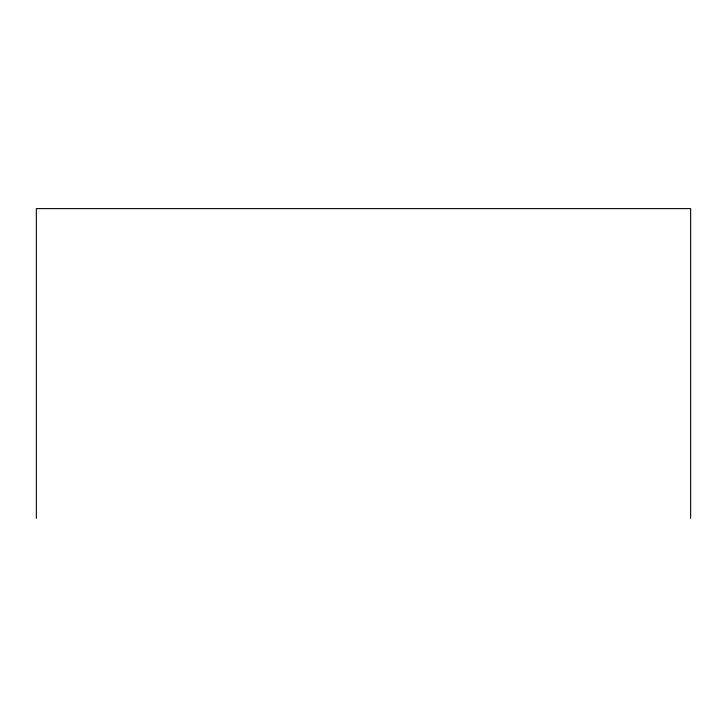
<?xml version="1.0" encoding="UTF-8"?>
<svg xmlns="http://www.w3.org/2000/svg" width="727" height="727" viewBox="0 0 727 727"><rect width="100%" height="100%" fill="white"/><g stroke="black" fill="none" stroke-linecap="round" stroke-linejoin="round"><path stroke-width="1.09" d="M690.65 518.387L690.65 208.613L36.35 208.613L36.35 518.387"/></g></svg>
